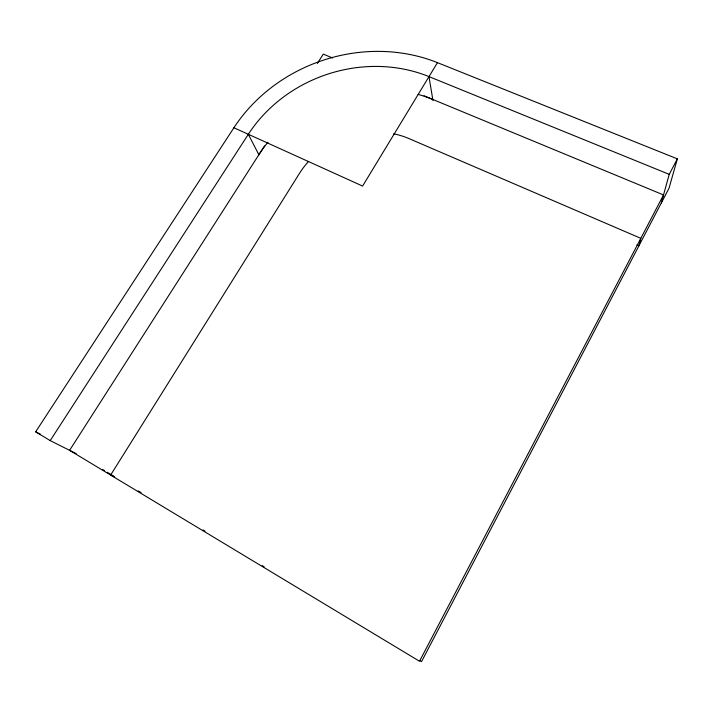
<?xml version="1.0" encoding="UTF-8"?>
<svg xmlns="http://www.w3.org/2000/svg" width="713" height="713" viewBox="0 0 713 713"><rect width="100%" height="100%" fill="white"/><g stroke="black" fill="none" stroke-linecap="round" stroke-linejoin="round"><path stroke-width="1.07" d="M661.316 202.947L669.222 174.346L677.35 158.856L437.461 62.646A157.484 139.819 -19.7 0 0 233.909 127.752L35.65 431.828L50.204 440.607L76.202 453.637M677.35 158.856L669.026 188.214L421.535 661.619L419.627 660.47M437.461 62.646L362.596 186.066L233.909 127.752M264.514 145.915L69.598 450.331L419.502 661.254L663.527 194.943L424.03 95.818M317.294 63.493L323.292 54.126L332.543 57.958M50.204 440.607L248.338 134.294A139.062 123.42 -19.8 0 1 428.985 76.612L669.222 174.346M636.923 244.826L638.964 245.709L640.827 238.338L409.173 138.67A83.145 74.348 -19.6 0 0 393.629 133.777M114.615 477.024L110.631 475.072L299.469 173.384A83.145 74.348 -19.6 0 1 308.355 161.655M35.65 431.828L40.579 434.315M102.547 469.421L104.428 470.553M107.253 472.256L109.134 473.387M109.579 473.655L113.839 476.222M138.197 490.9L141.058 492.621M203.071 529.982L204.979 531.132M262.215 565.623L264.122 566.773M248.338 134.294L258.935 154.89M428.985 76.612L432.987 100.685M258.864 154.757A133.634 119.588 -19.6 0 1 267.972 142.208M418.112 94.383A133.634 119.588 -19.6 0 1 432.773 99.437"/></g></svg>
